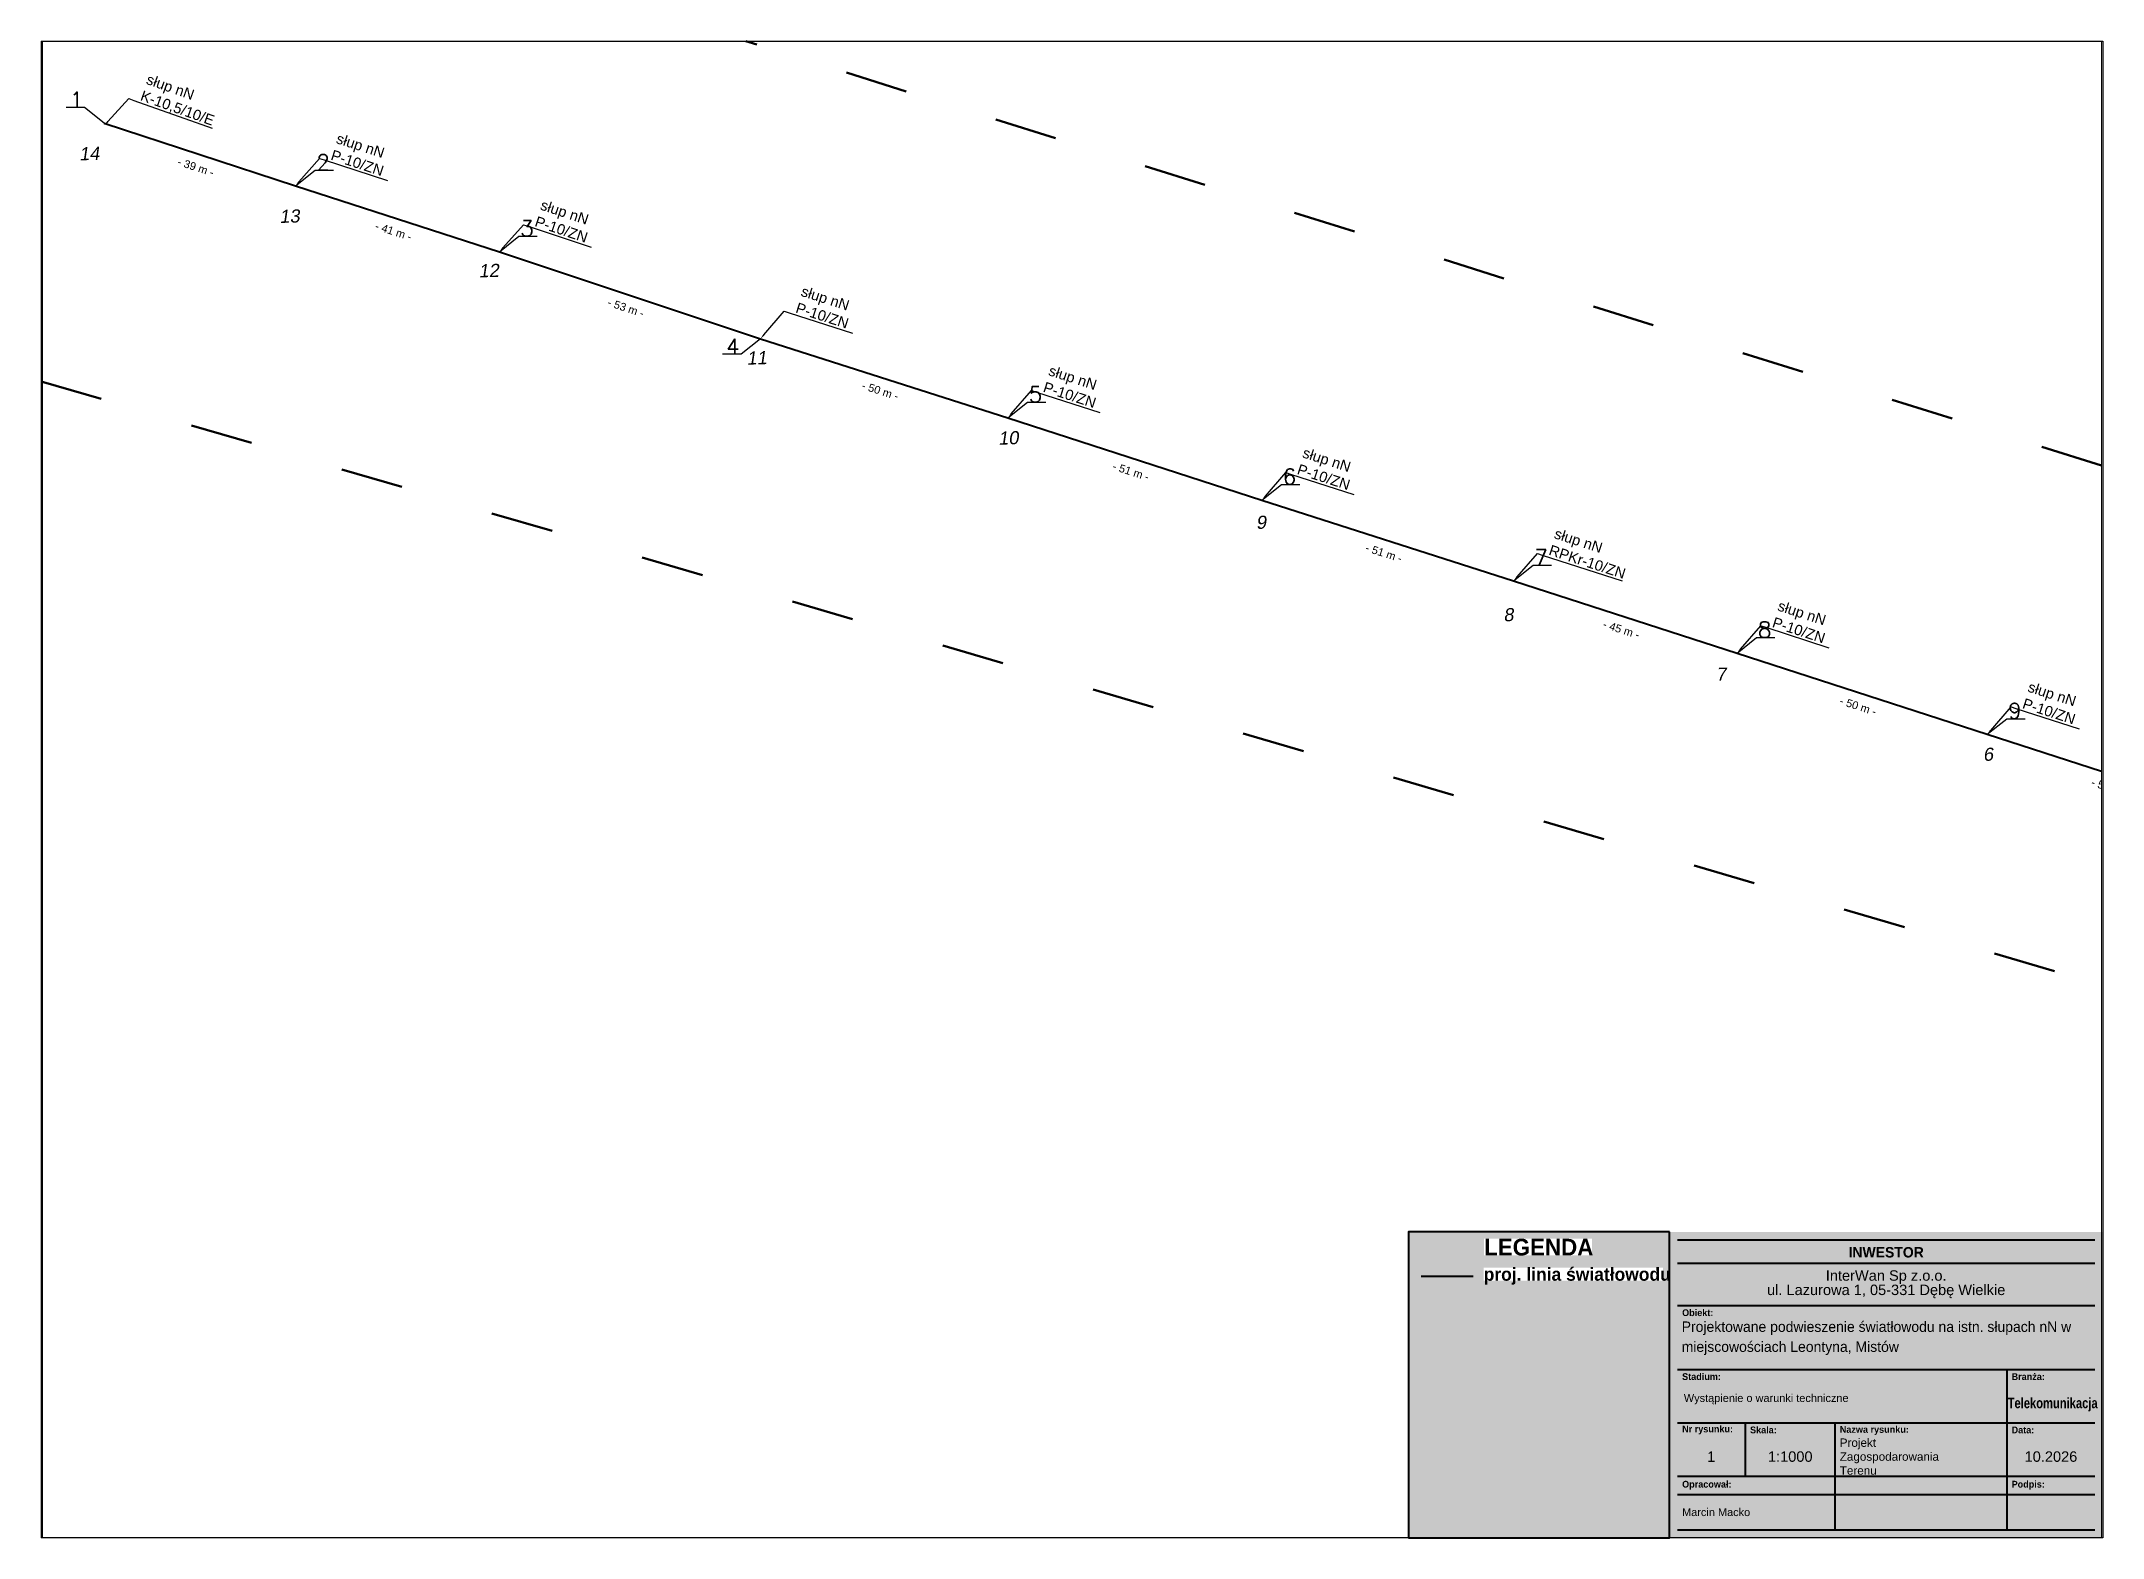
# Paper-space layout '1' of a CAD drawing. Header units: metres, sheet in millimetres. Extents: x 0 to 395, y 0 to 287.
# The model-space entities are those that its viewports show. They can reach past a viewport. Long polylines and large blocks are cut down to what shows.
import ezdxf
from ezdxf import colors
from ezdxf.entities.mleader import LeaderData, LeaderLine
from ezdxf.math import Vec2, Vec3

# ---------------------------------------------------------------- set-up
doc = ezdxf.new("R2010")
doc.units = ezdxf.units.M
doc.header["$MEASUREMENT"] = 0
doc.linetypes.add('ACAD_ISO03W100', pattern=[30, 12, -18])
doc.linetypes.add('DGN Style 2', pattern=[0.005224, 0.003135, -0.00209])
for name, color, linetype, lineweight in [('!TELE', 30, 'Continuous', 40), ('!trafo', 6, 'ACAD_ISO03W100', 50), ('@Tabelka', 7, 'Continuous', 13), ('_mm zasięg trafo', 6, 'ACAD_ISO03W100', 35), ('_numery slupow etap 4 cz. 2', 7, 'Continuous', 40), ('_światłowód', 30, 'Continuous', 50)]:
    doc.layers.add(name, color=color, linetype=linetype, lineweight=lineweight)
for name, color, linetype in [('!wymiary', 7, 'Continuous'), ('_MM opisy', 7, 'Continuous'), ('makro-numeracja-punktow', 7, 'Continuous')]:
    doc.layers.add(name, color=color, linetype=linetype)
doc.layers.add('@KonstrTabelki', color=253, linetype='DGN Style 2', lineweight=0, plot=False)
doc.styles.add('GeodText', font='romans.shx')
doc.styles.add('LEGENDA', font='arial.ttf')
doc.styles.get("Standard").update_dxf_attribs({"font": 'arial.ttf'})
doc.dimstyles.new('opis linie', dxfattribs={"dimtxt": 1.5, "dimasz": 2.5, "dimexe": 1.25, "dimexo": 0.625, "dimgap": 2.5, "dimtad": 4, "dimdec": 0, "dimtxsty": 'Standard', "dimcen": 2.5, "dimse1": 1, "dimse2": 1, "dimsd1": 1, "dimsd2": 1, "dimclrt": 256, "dimazin": 3, "dimtfac": 1, "dimtdec": 0, "dimtmove": 0, "dimatfit": 3, "dimtfill": 1})
doc.dimstyles.get("Standard").update_dxf_attribs({"dimtxt": 2.5, "dimasz": 2.5, "dimexe": 1.25, "dimexo": 0.625, "dimtad": 1, "dimtxsty": 'Standard', "dimcen": 2.5, "dimazin": 3, "dimtfac": 1, "dimtmove": 0, "dimatfit": 3})

# ---------------------------------------------------------------- blocks, each defined once
blk = doc.blocks.new('tabelka')
at = {"true_color": 0xffffff, "transparency": 33554687}
h = blk.add_hatch(color=7, dxfattribs=at)
h.dxf.hatch_style = 1
h.paths.add_polyline_path([(-83, 58.61), (0, 58.61), (0, 0), (-83, 0)])
at = {"layer": '@KonstrTabelki'}
blk.add_lwpolyline([(-51.29, 11.83), (-51.29, 22.05)], dxfattribs=at)
at = {"layer": '@Tabelka', "lineweight": 40}
for p, q in [((-81.5, 57.11), (-1.5, 57.11)), ((-81.5, 52.66), (-1.5, 52.66)), ((-81.5, 44.52), (-1.5, 44.52)), ((-81.5, 32.27), (-1.5, 32.27)), ((-81.5, 32.27), (-18.36, 32.27)), ((-18.36, 32.27), (-18.36, 22.05)), ((-81.5, 22.05), (-18.36, 22.05)), ((-68.48, 11.83), (-68.48, 22.05)), ((-51.29, 11.83), (-51.29, 22.05)), ((-18.36, 22.05), (-1.5, 22.05)), ((-18.36, 22.05), (-18.36, 11.83)), ((-51.29, 11.83), (-51.29, 18.64)), ((-18.36, 18.64), (-18.36, 11.83)), ((-51.29, 1.5), (-51.29, 15.11)), ((-18.36, 15.11), (-18.36, 1.5)), ((-81.5, 11.83), (-1.5, 11.83)), ((-81.5, 11.83), (-1.5, 11.83)), ((-81.5, 8.31), (-1.5, 8.31)), ((-81.5, 1.5), (-1.5, 1.5)), ((-81.5, 1.5), (-1.5, 1.5))]:
    blk.add_line(p, q, dxfattribs=at)
at = {"layer": '@Tabelka'}
for s, insert, char_height, attachment_point, line_spacing_factor in [('{\\fLato Light|b1|i0|c238|p34;INWESTOR}', (-41.5, 55.72), 2, 2, 0.825), ('{\\fLato Light|b1|i0|c238|p34;Obiekt:}', (-80.6, 43.13), 1.3, 4, 0.946154), ('{\\fLato Light|b1|i0|c238|p34;Branża:}', (-17.47, 30.88), 1.3, 4, 0.946154), ('Wystąpienie o warunki techniczne', (-80.27, 26.56), 1.5, 4, 0.825), ('{\\fLato Light|b1|i0|c238|p34;\\W0.8;Telekomunikacja}', (-9.6, 25.53), 2, 5, 0.76875), ('{\\fLato Light|b1|i0|c238|p34;Nr rysunku:}', (-80.6, 20.66), 1.3, 4, 0.946154), ('{\\fLato Light|b1|i0|c238|p34;Skala:}', (-67.58, 20.66), 1.3, 4, 0.946154), ('{\\fLato Light|b1|i0|c238|p34;Nazwa rysunku:}', (-50.39, 20.57), 1.3, 4, 0.946154), ('{\\fLato Light|b1|i0|c238|p34;Data:}', (-17.47, 20.66), 1.3, 4, 0.946154), ('10.2026', (-9.93, 15.55), 2, 5, 0.825), ('{\\fLato Light|b1|i0|c238|p34;Opracował:}', (-80.6, 10.07), 1.3, 4, 0.946154), ('{\\fLato Light|b1|i0|c238|p34;Podpis:}', (-17.47, 10.07), 1.3, 4, 0.946154)]:
    blk.add_mtext(s, dxfattribs=dict(at, insert=insert, char_height=char_height, attachment_point=attachment_point, line_spacing_factor=line_spacing_factor))
at = {"layer": '@Tabelka', "insert": (-41.5, 51.27), "char_height": 2, "attachment_point": 2, "line_spacing_factor": 0.825, "style": 'LEGENDA'}
blk.add_mtext('InterWan Sp z.o.o.\\Pul. Lazurowa 1, 05-331 Dębę Wielkie', dxfattribs=at)
at = {"layer": '@Tabelka', "attachment_point": 4}
for s, insert, char_height, width, line_spacing_factor in [('{\\fLato Light|b1|i0|c238|p34;Stadium:}', (-80.6, 30.88), 1.3, 8.6456, 0.946154), ('Marcin Macko', (-80.6, 4.9), 1.5, 27.9275, 0.825)]:
    blk.add_mtext(s, dxfattribs=dict(at, insert=insert, char_height=char_height, width=width, line_spacing_factor=line_spacing_factor))
blk = doc.blocks.new('legenda')
at = {"true_color": 0xffffff, "transparency": 33554687}
h = blk.add_hatch(color=7, dxfattribs=at)
h.dxf.hatch_style = 1
h.paths.add_polyline_path([(0, 58.61), (0, 0), (-50, 0), (-50, 58.61)])
at = {"lineweight": 40}
blk.add_lwpolyline([(0, 58.61), (-50, 58.61), (-50, 0)], dxfattribs=at)
at = {"layer": '_światłowód', "lineweight": 40}
blk.add_lwpolyline([(-47.62, 50.14), (-37.62, 50.14)], dxfattribs=at)
at = {"layer": '_mm zasięg trafo', "bg_fill": 3, "box_fill_scale": 1, "bg_fill_color": 256, "bg_fill_transparency": 0}
for s, width, heights, insert, char_height, attachment_point in [('{\\fLato Light|b1|i0|c238|p34;\\C7;LEGENDA}', 20.65, [-3.27], (-35.53, 57.31), 3.2, 1), ('\\pxt4;{\\fLato Light|b1|i0|c238|p34;\\C7;proj. linia światłowodu}', 34.3358, [-3.2], (-35.62, 50.14), 2.5, 4)]:
    blk.add_mtext_dynamic_manual_height_columns(s, width=width, gutter_width=1, heights=heights, dxfattribs=dict(at, insert=insert, char_height=char_height, attachment_point=attachment_point))
at = {"lineweight": 40}
blk.add_lwpolyline([(-50, 0), (0, 0), (0, 58.61)], dxfattribs=at)
blk.add_lwpolyline([(0, 58.61), (0, 0)])
blk = doc.blocks.new('*D284')
at = {"layer": '!wymiary', "insert": (7541473.13, 5787507.1), "char_height": 1.5, "attachment_point": 5, "rotation": 342.1156, "bg_fill": 3, "box_fill_scale": 1.25, "bg_fill_color": 257, "bg_fill_transparency": 0}
blk.add_mtext('\\A1;- 51 m -', dxfattribs=at)
blk = doc.blocks.new('*D285')
at = {"layer": '!wymiary', "insert": (7541424.94, 5787522.7), "char_height": 1.5, "attachment_point": 5, "rotation": 342.0191, "bg_fill": 3, "box_fill_scale": 1.25, "bg_fill_color": 257, "bg_fill_transparency": 0}
blk.add_mtext('\\A1;- 50 m -', dxfattribs=at)
blk = doc.blocks.new('*D286')
at = {"layer": '!wymiary', "insert": (7541379.57, 5787537.4), "char_height": 1.5, "attachment_point": 5, "rotation": 342.091, "bg_fill": 3, "box_fill_scale": 1.25, "bg_fill_color": 257, "bg_fill_transparency": 0}
blk.add_mtext('\\A1;- 45 m -', dxfattribs=at)
blk = doc.blocks.new('*D287')
at = {"layer": '!wymiary', "insert": (7541334.06, 5787552.05), "char_height": 1.5, "attachment_point": 5, "rotation": 342.1908, "bg_fill": 3, "box_fill_scale": 1.25, "bg_fill_color": 257, "bg_fill_transparency": 0}
blk.add_mtext('\\A1;- 51 m -', dxfattribs=at)
blk = doc.blocks.new('*D288')
at = {"layer": '!wymiary', "insert": (7541285.61, 5787567.68), "char_height": 1.5, "attachment_point": 5, "rotation": 342.0689, "bg_fill": 3, "box_fill_scale": 1.25, "bg_fill_color": 257, "bg_fill_transparency": 0}
blk.add_mtext('\\A1;- 51 m -', dxfattribs=at)
blk = doc.blocks.new('*D289')
at = {"layer": '!wymiary', "insert": (7541237.57, 5787583.15), "char_height": 1.5, "attachment_point": 5, "rotation": 342.2313, "bg_fill": 3, "box_fill_scale": 1.25, "bg_fill_color": 257, "bg_fill_transparency": 0}
blk.add_mtext('\\A1;- 50 m -', dxfattribs=at)
blk = doc.blocks.new('*D290')
at = {"layer": '!wymiary', "insert": (7541188.83, 5787599.06), "char_height": 1.5, "attachment_point": 5, "rotation": 341.6145, "bg_fill": 3, "box_fill_scale": 1.25, "bg_fill_color": 257, "bg_fill_transparency": 0}
blk.add_mtext('\\A1;- 53 m -', dxfattribs=at)
blk = doc.blocks.new('*D291')
at = {"layer": '!wymiary', "insert": (7541144.31, 5787613.72), "char_height": 1.5, "attachment_point": 5, "rotation": 342.0236, "bg_fill": 3, "box_fill_scale": 1.25, "bg_fill_color": 257, "bg_fill_transparency": 0}
blk.add_mtext('\\A1;- 41 m -', dxfattribs=at)
blk = doc.blocks.new('*D292')
at = {"layer": '!wymiary', "insert": (7541106.43, 5787626.03), "char_height": 1.5, "attachment_point": 5, "rotation": 341.925, "bg_fill": 3, "box_fill_scale": 1.25, "bg_fill_color": 257, "bg_fill_transparency": 0}
blk.add_mtext('\\A1;- 39 m -', dxfattribs=at)

msp = doc.modelspace()

# ---------------------------------------------------------------- linework, layer by layer
at = {"layer": '!TELE', "elevation": 175.02}
msp.add_lwpolyline([(7541088.86, 5787634.42), (7541125.55, 5787622.44), (7541164.61, 5787609.77), (7541214.64, 5787593.14), (7541262.04, 5787577.95), (7541310.72, 5787562.19), (7541358.94, 5787546.71), (7541401.75, 5787532.87), (7541449.69, 5787517.31), (7541498.11, 5787501.68), (7541546.09, 5787486.17), (7541593.81, 5787470.57), (7541641.46, 5787455.02), (7541688.85, 5787439.95), (7541729.19, 5787427.09), (7541766.81, 5787415.08), (7541820.25, 5787430.69)], dxfattribs=at)

# ---------------------------------------------------------------- texts
at = {"layer": 'makro-numeracja-punktow', "lineweight": 30, "insert": (7541084.86, 5787637.42), "char_height": 3, "attachment_point": 9, "line_spacing_factor": 0.8, "style": 'GeodText'}
msp.add_mtext('1', dxfattribs=at)

# ---------------------------------------------------------------- next in the draw order: leaders
at = {"layer": '_MM opisy'}
ml = msp.add_multileader_mtext('Standard', dxfattribs=at)
ml.set_content('\\pxql;słup nN\\PK-10,5/10/E', color=256)
ml.set_leader_properties()
ml.build(insert=Vec2(0, 0))
ml.multileader.update_dxf_attribs({"has_text_frame": 1, "text_left_attachment_type": 5, "text_right_attachment_type": 5, "dogleg_length": 1, "arrow_head_size": 1})
ctx = ml.context
ctx.base_point, ctx.char_height, ctx.arrow_head_size, ctx.landing_gap_size, ctx.plane_origin, ctx.plane_x_axis, ctx.plane_y_axis = Vec3(7541094.56, 5787638.82), 2, 1, 1, Vec3(7541090.06, 5787632.11), Vec3(0.942064, -0.335432), Vec3(0.335432, 0.942064)
ctx.left_attachment, ctx.right_attachment = 5, 5
notes = []
notes.append((ctx, [(0, (1, 1, 0), (7541093.62, 5787639.15), (0.942064, -0.335432), 1, [(0, [(7541088.92, 5787634.02), (7541093.62, 5787639.15)], 0, [])])]))
ctx.mtext.insert, ctx.mtext.text_direction, ctx.mtext.rotation, ctx.mtext.flow_direction = Vec3(7541097.44, 5787643.91), Vec3(0.942064, -0.335432), 5.941122, 5
ctx.mtext.has_bg_fill, ctx.mtext.bg_color, ctx.mtext.bg_scale_factor, ctx.mtext.bg_transparency, ctx.mtext.use_window_bg_color = 1, -1023410175, 1, 0, 1
ml = msp.add_multileader_mtext('Standard', dxfattribs=at)
ml.set_content('\\pxql;słup nN\\PP-10/ZN', color=256)
ml.set_leader_properties()
ml.build(insert=Vec2(0, 0))
ml.multileader.update_dxf_attribs({"has_text_frame": 1, "text_left_attachment_type": 5, "text_right_attachment_type": 5, "dogleg_length": 1, "arrow_head_size": 1})
ctx = ml.context
ctx.base_point, ctx.char_height, ctx.arrow_head_size, ctx.landing_gap_size, ctx.plane_origin, ctx.plane_x_axis, ctx.plane_y_axis = Vec3(7541131.06, 5787627.39), 2, 1, 1, Vec3(7541126.75, 5787620.56), Vec3(0.951184, -0.308626), Vec3(0.308626, 0.951184)
ctx.left_attachment, ctx.right_attachment = 5, 5
notes.append((ctx, [(0, (1, 1, 0), (7541130.11, 5787627.7), (0.951184, -0.308626), 1, [(0, [(7541125.55, 5787622.44), (7541130.11, 5787627.7)], 0, [])])]))
ctx.mtext.insert, ctx.mtext.text_direction, ctx.mtext.rotation, ctx.mtext.flow_direction = Vec3(7541133.79, 5787632.56), Vec3(0.951184, -0.308626), 5.969438, 5
ctx.mtext.has_bg_fill, ctx.mtext.bg_color, ctx.mtext.bg_scale_factor, ctx.mtext.bg_transparency, ctx.mtext.use_window_bg_color = 1, -1023410175, 1, 0, 1
ml = msp.add_multileader_mtext('Standard', dxfattribs=at)
ml.set_content('\\pxql;słup nN\\PP-10/ZN', color=256)
ml.set_leader_properties()
ml.build(insert=Vec2(0, 0))
ml.multileader.update_dxf_attribs({"has_text_frame": 1, "text_left_attachment_type": 5, "text_right_attachment_type": 5, "dogleg_length": 1, "arrow_head_size": 1})
ctx = ml.context
ctx.base_point, ctx.char_height, ctx.arrow_head_size, ctx.landing_gap_size, ctx.plane_origin, ctx.plane_x_axis, ctx.plane_y_axis = Vec3(7541170.15, 5787614.68), 2, 1, 1, Vec3(7541165.79, 5787607.88), Vec3(0.948956, -0.315408), Vec3(0.315408, 0.948956)
ctx.left_attachment, ctx.right_attachment = 5, 5
notes.append((ctx, [(0, (1, 1, 0), (7541169.2, 5787614.99), (0.948956, -0.315408), 1, [(0, [(7541164.61, 5787609.77), (7541169.2, 5787614.99)], 0, [])])]))
ctx.mtext.insert, ctx.mtext.text_direction, ctx.mtext.rotation, ctx.mtext.flow_direction = Vec3(7541172.92, 5787619.83), Vec3(0.948956, -0.315408), 5.962298, 5
ctx.mtext.has_bg_fill, ctx.mtext.bg_color, ctx.mtext.bg_scale_factor, ctx.mtext.bg_transparency, ctx.mtext.use_window_bg_color = 1, -1023410175, 1, 0, 1
ml = msp.add_multileader_mtext('Standard', dxfattribs=at)
ml.set_content('\\pxql;słup nN\\PP-10/ZN', color=256)
ml.set_leader_properties()
ml.build(insert=Vec2(0, 0))
ml.multileader.update_dxf_attribs({"has_text_frame": 1, "text_left_attachment_type": 5, "text_right_attachment_type": 5, "dogleg_length": 1, "arrow_head_size": 1})
ctx = ml.context
ctx.base_point, ctx.char_height, ctx.arrow_head_size, ctx.landing_gap_size, ctx.plane_origin, ctx.plane_x_axis, ctx.plane_y_axis = Vec3(7541220.13, 5787598.11), 2, 1, 1, Vec3(7541215.84, 5787591.26), Vec3(0.952296, -0.305176), Vec3(0.305176, 0.952296)
ctx.left_attachment, ctx.right_attachment = 5, 5
notes.append((ctx, [(0, (1, 1, 0), (7541219.18, 5787598.41), (0.952296, -0.305176), 1, [(0, [(7541214.64, 5787593.14), (7541219.18, 5787598.41)], 0, [])])]))
ctx.mtext.insert, ctx.mtext.text_direction, ctx.mtext.rotation, ctx.mtext.flow_direction = Vec3(7541222.84, 5787603.29), Vec3(0.952296, -0.305176), 5.973062, 5
ctx.mtext.has_bg_fill, ctx.mtext.bg_color, ctx.mtext.bg_scale_factor, ctx.mtext.bg_transparency, ctx.mtext.use_window_bg_color = 1, -1023410175, 1, 0, 1
ml = msp.add_multileader_mtext('Standard', dxfattribs=at)
ml.set_content('\\pxql;słup nN\\PP-10/ZN', color=256)
ml.set_leader_properties()
ml.build(insert=Vec2(0, 0))
ml.multileader.update_dxf_attribs({"has_text_frame": 1, "text_left_attachment_type": 5, "text_right_attachment_type": 5, "dogleg_length": 1, "arrow_head_size": 1})
ctx = ml.context
ctx.base_point, ctx.char_height, ctx.arrow_head_size, ctx.landing_gap_size, ctx.plane_origin, ctx.plane_x_axis, ctx.plane_y_axis = Vec3(7541267.54, 5787582.9), 2, 1, 1, Vec3(7541263.23, 5787576.07), Vec3(0.951428, -0.307873), Vec3(0.307873, 0.951428)
ctx.left_attachment, ctx.right_attachment = 5, 5
notes.append((ctx, [(0, (1, 1, 0), (7541266.59, 5787583.21), (0.951428, -0.307873), 1, [(0, [(7541262.04, 5787577.95), (7541266.59, 5787583.21)], 0, [])])]))
ctx.mtext.insert, ctx.mtext.text_direction, ctx.mtext.rotation, ctx.mtext.flow_direction = Vec3(7541270.27, 5787588.08), Vec3(0.951428, -0.307873), 5.970229, 5
ctx.mtext.has_bg_fill, ctx.mtext.bg_color, ctx.mtext.bg_scale_factor, ctx.mtext.bg_transparency, ctx.mtext.use_window_bg_color = 1, -1023410175, 1, 0, 1
ml = msp.add_multileader_mtext('Standard', dxfattribs=at)
ml.set_content('\\pxql;słup nN\\PP-10/ZN', color=256)
ml.set_leader_properties()
ml.build(insert=Vec2(0, 0))
ml.multileader.update_dxf_attribs({"has_text_frame": 1, "text_left_attachment_type": 5, "text_right_attachment_type": 5, "dogleg_length": 1, "arrow_head_size": 1})
ctx = ml.context
ctx.base_point, ctx.char_height, ctx.arrow_head_size, ctx.landing_gap_size, ctx.plane_origin, ctx.plane_x_axis, ctx.plane_y_axis = Vec3(7541316.21, 5787567.16), 2, 1, 1, Vec3(7541311.92, 5787560.32), Vec3(0.952081, -0.305847), Vec3(0.305847, 0.952081)
ctx.left_attachment, ctx.right_attachment = 5, 5
notes.append((ctx, [(0, (1, 1, 0), (7541315.26, 5787567.46), (0.952081, -0.305847), 1, [(0, [(7541310.72, 5787562.19), (7541315.26, 5787567.46)], 0, [])])]))
ctx.mtext.insert, ctx.mtext.text_direction, ctx.mtext.rotation, ctx.mtext.flow_direction = Vec3(7541318.93, 5787572.34), Vec3(0.952081, -0.305847), 5.972357, 5
ctx.mtext.has_bg_fill, ctx.mtext.bg_color, ctx.mtext.bg_scale_factor, ctx.mtext.bg_transparency, ctx.mtext.use_window_bg_color = 1, -1023410175, 1, 0, 1
ml = msp.add_multileader_mtext('Standard', dxfattribs=at)
ml.set_content('\\pxql;słup nN\\PRPKr-10/ZN', color=256)
ml.set_leader_properties()
ml.build(insert=Vec2(0, 0))
ml.multileader.update_dxf_attribs({"has_text_frame": 1, "text_left_attachment_type": 5, "text_right_attachment_type": 5, "dogleg_length": 1, "arrow_head_size": 1})
ctx = ml.context
ctx.base_point, ctx.char_height, ctx.arrow_head_size, ctx.landing_gap_size, ctx.plane_origin, ctx.plane_x_axis, ctx.plane_y_axis = Vec3(7541364.44, 5787551.66), 2, 1, 1, Vec3(7541360.13, 5787544.83), Vec3(0.951546, -0.307506), Vec3(0.307506, 0.951546)
ctx.left_attachment, ctx.right_attachment = 5, 5
notes.append((ctx, [(0, (1, 1, 0), (7541363.48, 5787551.97), (0.951546, -0.307506), 1, [(0, [(7541358.94, 5787546.71), (7541363.48, 5787551.97)], 0, [])])]))
ctx.mtext.insert, ctx.mtext.text_direction, ctx.mtext.rotation, ctx.mtext.flow_direction = Vec3(7541367.16, 5787556.84), Vec3(0.951546, -0.307506), 5.970614, 5
ctx.mtext.has_bg_fill, ctx.mtext.bg_color, ctx.mtext.bg_scale_factor, ctx.mtext.bg_transparency, ctx.mtext.use_window_bg_color = 1, -1023410175, 1, 0, 1
ml = msp.add_multileader_mtext('Standard', dxfattribs=at)
ml.set_content('\\pxql;słup nN\\PP-10/ZN', color=256)
ml.set_leader_properties()
ml.build(insert=Vec2(0, 0))
ml.multileader.update_dxf_attribs({"has_text_frame": 1, "text_left_attachment_type": 5, "text_right_attachment_type": 5, "dogleg_length": 1, "arrow_head_size": 1})
ctx = ml.context
ctx.base_point, ctx.char_height, ctx.arrow_head_size, ctx.landing_gap_size, ctx.plane_origin, ctx.plane_x_axis, ctx.plane_y_axis = Vec3(7541407.25, 5787537.82), 2, 1, 1, Vec3(7541402.94, 5787530.99), Vec3(0.951159, -0.308701), Vec3(0.308701, 0.951159)
ctx.left_attachment, ctx.right_attachment = 5, 5
notes.append((ctx, [(0, (1, 1, 0), (7541406.3, 5787538.13), (0.951159, -0.308701), 1, [(0, [(7541401.75, 5787532.87), (7541406.3, 5787538.13)], 0, [])])]))
ctx.mtext.insert, ctx.mtext.text_direction, ctx.mtext.rotation, ctx.mtext.flow_direction = Vec3(7541409.98, 5787543), Vec3(0.951159, -0.308701), 5.969359, 5
ctx.mtext.has_bg_fill, ctx.mtext.bg_color, ctx.mtext.bg_scale_factor, ctx.mtext.bg_transparency, ctx.mtext.use_window_bg_color = 1, -1023410175, 1, 0, 1
ml = msp.add_multileader_mtext('Standard', dxfattribs=at)
ml.set_content('\\pxql;słup nN\\PP-10/ZN', color=256)
ml.set_leader_properties()
ml.build(insert=Vec2(0, 0))
ml.multileader.update_dxf_attribs({"has_text_frame": 1, "text_left_attachment_type": 5, "text_right_attachment_type": 5, "dogleg_length": 1, "arrow_head_size": 1})
ctx = ml.context
ctx.base_point, ctx.char_height, ctx.arrow_head_size, ctx.landing_gap_size, ctx.plane_origin, ctx.plane_x_axis, ctx.plane_y_axis = Vec3(7541455.19, 5787522.27), 2, 1, 1, Vec3(7541450.89, 5787515.43), Vec3(0.951678, -0.307098), Vec3(0.307098, 0.951678)
ctx.left_attachment, ctx.right_attachment = 5, 5
notes.append((ctx, [(0, (1, 1, 0), (7541454.24, 5787522.58), (0.951678, -0.307098), 1, [(0, [(7541449.69, 5787517.31), (7541454.24, 5787522.58)], 0, [])])]))
ctx.mtext.insert, ctx.mtext.text_direction, ctx.mtext.rotation, ctx.mtext.flow_direction = Vec3(7541457.91, 5787527.45), Vec3(0.951678, -0.307098), 5.971043, 5
ctx.mtext.has_bg_fill, ctx.mtext.bg_color, ctx.mtext.bg_scale_factor, ctx.mtext.bg_transparency, ctx.mtext.use_window_bg_color = 1, -1023410175, 1, 0, 1
for ctx, leaders in notes:
    for number, flags, end, landing, length, lines in leaders:
        leader = LeaderData()
        leader.index, (leader.has_last_leader_line, leader.has_dogleg_vector, leader.attachment_direction) = number, flags
        leader.last_leader_point, leader.dogleg_vector, leader.dogleg_length = Vec3(end), Vec3(landing), length
        for number, points, colour, breaks in lines:
            line = LeaderLine()
            line.index, line.vertices, line.color, line.breaks = number, Vec3.list(points), colors.encode_raw_color(colour), breaks
            leader.lines.append(line)
        ctx.leaders.append(leader)

# ---------------------------------------------------------------- next in the draw order: linework, layer by layer
at = {"layer": '!trafo', "color": 3}
msp.add_lwpolyline([(7541870.25, 5787462.38), (7541705.29, 5787495.71), (7541079.85, 5787691.46), (7541048.77, 5787593.18), (7541799.44, 5787373.23), (7541872.75, 5787402.39)], dxfattribs=at)

# ---------------------------------------------------------------- next in the draw order: texts
at = {"layer": 'makro-numeracja-punktow', "lineweight": 30, "char_height": 3, "attachment_point": 7, "line_spacing_factor": 0.8, "style": 'GeodText'}
for s, insert in [('2', (7541129.55, 5787625.44)), ('3', (7541168.61, 5787612.77)), ('5', (7541266.04, 5787580.95)), ('6', (7541314.72, 5787565.19)), ('7', (7541362.94, 5787549.71)), ('8', (7541405.75, 5787535.87)), ('9', (7541453.69, 5787520.31))]:
    msp.add_mtext(s, dxfattribs=dict(at, insert=insert))

# ---------------------------------------------------------------- next in the draw order: dimensions: what is measured, and where the dimension line sits
at = {"layer": '!wymiary'}
dim = msp.add_aligned_dim(p1=(7541498.11, 5787501.68), p2=(7541449.69, 5787517.31), distance=-0.75, dimstyle='opis linie', dxfattribs=at)
dim.commit()
dim.dimension.update_dxf_attribs({"geometry": '*D284', "text_midpoint": (7541473.13, 5787507.1)})

# ---------------------------------------------------------------- next in the draw order: texts
at = {"layer": '_numery slupow etap 4 cz. 2', "oblique": 10}
msp.add_text('6', height=2.5, rotation=1.7057, dxfattribs=at).set_placement((7541448.9, 5787512.21))

# ---------------------------------------------------------------- next in the draw order: dimensions: what is measured, and where the dimension line sits
at = {"layer": '!wymiary'}
dim = msp.add_aligned_dim(p1=(7541449.69, 5787517.31), p2=(7541401.75, 5787532.87), distance=-0.75, dimstyle='opis linie', dxfattribs=at)
dim.commit()
dim.dimension.update_dxf_attribs({"geometry": '*D285', "text_midpoint": (7541424.94, 5787522.7)})

# ---------------------------------------------------------------- next in the draw order: texts
at = {"layer": '_numery slupow etap 4 cz. 2', "oblique": 10}
msp.add_text('7', height=2.5, rotation=1.7057, dxfattribs=at).set_placement((7541397.74, 5787527.55))

# ---------------------------------------------------------------- next in the draw order: dimensions: what is measured, and where the dimension line sits
at = {"layer": '!wymiary'}
dim = msp.add_aligned_dim(p1=(7541401.75, 5787532.87), p2=(7541358.94, 5787546.71), distance=-0.75, dimstyle='opis linie', dxfattribs=at)
dim.commit()
dim.dimension.update_dxf_attribs({"geometry": '*D286', "text_midpoint": (7541379.57, 5787537.4)})

# ---------------------------------------------------------------- next in the draw order: leaders
at = {"layer": 'makro-numeracja-punktow', "lineweight": 30, "has_arrowhead": 0, "annotation_type": 0, "has_hookline": 1, "hookline_direction": 0, "text_width": 2.73}
msp.add_leader([(7541449.69, 5787517.31), (7541453.42, 5787520.31), (7541453.6, 5787520.31)], dimstyle='Standard', dxfattribs=at)

# ---------------------------------------------------------------- next in the draw order: texts
at = {"layer": '_numery slupow etap 4 cz. 2', "oblique": 10}
msp.add_text('8', height=2.5, rotation=1.7057, dxfattribs=at).set_placement((7541357.01, 5787538.96))

# ---------------------------------------------------------------- next in the draw order: dimensions: what is measured, and where the dimension line sits
at = {"layer": '!wymiary'}
dim = msp.add_aligned_dim(p1=(7541358.94, 5787546.71), p2=(7541310.72, 5787562.19), distance=-0.75, dimstyle='opis linie', dxfattribs=at)
dim.commit()
dim.dimension.update_dxf_attribs({"geometry": '*D287', "text_midpoint": (7541334.06, 5787552.05)})

# ---------------------------------------------------------------- next in the draw order: leaders
at = {"layer": 'makro-numeracja-punktow', "lineweight": 30, "has_arrowhead": 0, "annotation_type": 0, "has_hookline": 1, "hookline_direction": 0, "text_width": 2.73}
msp.add_leader([(7541401.75, 5787532.87), (7541405.48, 5787535.87), (7541405.66, 5787535.87)], dimstyle='Standard', dxfattribs=at)

# ---------------------------------------------------------------- next in the draw order: texts
at = {"layer": '_numery slupow etap 4 cz. 2', "oblique": 10}
msp.add_text('9', height=2.5, rotation=1.7057, dxfattribs=at).set_placement((7541309.6, 5787556.67))

# ---------------------------------------------------------------- next in the draw order: dimensions: what is measured, and where the dimension line sits
at = {"layer": '!wymiary'}
dim = msp.add_aligned_dim(p1=(7541310.72, 5787562.19), p2=(7541262.04, 5787577.95), distance=-0.75, dimstyle='opis linie', dxfattribs=at)
dim.commit()
dim.dimension.update_dxf_attribs({"geometry": '*D288', "text_midpoint": (7541285.61, 5787567.68)})

# ---------------------------------------------------------------- next in the draw order: leaders
at = {"layer": 'makro-numeracja-punktow', "lineweight": 30, "has_arrowhead": 0, "annotation_type": 0, "has_hookline": 1, "hookline_direction": 0, "text_width": 2.73}
msp.add_leader([(7541358.94, 5787546.71), (7541362.67, 5787549.71), (7541362.85, 5787549.71)], dimstyle='Standard', dxfattribs=at)

# ---------------------------------------------------------------- next in the draw order: texts
at = {"layer": '_numery slupow etap 4 cz. 2', "oblique": 10}
msp.add_text('10', height=2.5, rotation=1.7057, dxfattribs=at).set_placement((7541260.21, 5787572.81))

# ---------------------------------------------------------------- next in the draw order: dimensions: what is measured, and where the dimension line sits
at = {"layer": '!wymiary'}
dim = msp.add_aligned_dim(p1=(7541262.04, 5787577.95), p2=(7541214.64, 5787593.14), distance=-0.75, dimstyle='opis linie', dxfattribs=at)
dim.commit()
dim.dimension.update_dxf_attribs({"geometry": '*D289', "text_midpoint": (7541237.57, 5787583.15)})

# ---------------------------------------------------------------- next in the draw order: leaders
at = {"layer": 'makro-numeracja-punktow', "lineweight": 30, "has_arrowhead": 0, "annotation_type": 0, "has_hookline": 1, "hookline_direction": 0, "text_width": 2.73}
msp.add_leader([(7541310.72, 5787562.19), (7541314.45, 5787565.19), (7541314.63, 5787565.19)], dimstyle='Standard', dxfattribs=at)

# ---------------------------------------------------------------- next in the draw order: texts
at = {"layer": '_numery slupow etap 4 cz. 2', "oblique": 10}
msp.add_text('11', height=2.5, rotation=1.7057, dxfattribs=at).set_placement((7541212, 5787588.15))

# ---------------------------------------------------------------- next in the draw order: dimensions: what is measured, and where the dimension line sits
at = {"layer": '!wymiary'}
dim = msp.add_aligned_dim(p1=(7541214.64, 5787593.14), p2=(7541164.61, 5787609.77), distance=-0.75, dimstyle='opis linie', dxfattribs=at)
dim.commit()
dim.dimension.update_dxf_attribs({"geometry": '*D290', "text_midpoint": (7541188.83, 5787599.06)})

# ---------------------------------------------------------------- next in the draw order: leaders
at = {"layer": 'makro-numeracja-punktow', "lineweight": 30, "has_arrowhead": 0, "annotation_type": 0, "has_hookline": 1, "hookline_direction": 0, "text_width": 2.73}
msp.add_leader([(7541262.04, 5787577.95), (7541265.77, 5787580.95), (7541265.95, 5787580.95)], dimstyle='Standard', dxfattribs=at)

# ---------------------------------------------------------------- next in the draw order: texts
at = {"layer": 'makro-numeracja-punktow', "lineweight": 30, "insert": (7541210.64, 5787590.14), "char_height": 3, "attachment_point": 9, "line_spacing_factor": 0.8, "style": 'GeodText'}
msp.add_mtext('4', dxfattribs=at)

# ---------------------------------------------------------------- next in the draw order: dimensions: what is measured, and where the dimension line sits
at = {"layer": '!wymiary'}
dim = msp.add_aligned_dim(p1=(7541164.61, 5787609.77), p2=(7541125.55, 5787622.44), distance=-0.75, dimstyle='opis linie', dxfattribs=at)
dim.commit()
dim.dimension.update_dxf_attribs({"geometry": '*D291', "text_midpoint": (7541144.31, 5787613.72)})

# ---------------------------------------------------------------- next in the draw order: leaders
at = {"layer": 'makro-numeracja-punktow', "lineweight": 30, "has_arrowhead": 0, "annotation_type": 0, "has_hookline": 1, "hookline_direction": 0, "text_width": 2.73, "horizontal_direction": (-1, 0, 0)}
msp.add_leader([(7541214.64, 5787593.14), (7541210.91, 5787590.14), (7541210.73, 5787590.14)], dimstyle='Standard', dxfattribs=at)

# ---------------------------------------------------------------- next in the draw order: texts
at = {"layer": '_numery slupow etap 4 cz. 2', "oblique": 10}
for s, p in [('13', (7541122.48, 5787615.31)), ('12', (7541160.65, 5787604.88))]:
    msp.add_text(s, height=2.5, rotation=1.7057, dxfattribs=at).set_placement(p)

# ---------------------------------------------------------------- next in the draw order: dimensions: what is measured, and where the dimension line sits
at = {"layer": '!wymiary'}
dim = msp.add_aligned_dim(p1=(7541125.55, 5787622.44), p2=(7541088.86, 5787634.42), distance=-0.75, dimstyle='opis linie', dxfattribs=at)
dim.commit()
dim.dimension.update_dxf_attribs({"geometry": '*D292', "text_midpoint": (7541106.43, 5787626.03)})

# ---------------------------------------------------------------- next in the draw order: leaders
at = {"layer": 'makro-numeracja-punktow', "lineweight": 30, "has_arrowhead": 0, "annotation_type": 0, "has_hookline": 1, "hookline_direction": 0, "text_width": 2.73}
msp.add_leader([(7541164.61, 5787609.77), (7541168.34, 5787612.77), (7541168.52, 5787612.77)], dimstyle='Standard', dxfattribs=at)

# ---------------------------------------------------------------- next in the draw order: texts
at = {"layer": '_numery slupow etap 4 cz. 2', "oblique": 10}
msp.add_text('14', height=2.5, rotation=1.7057, dxfattribs=at).set_placement((7541084.11, 5787627.31))

# ---------------------------------------------------------------- next in the draw order: leaders
at = {"layer": 'makro-numeracja-punktow', "lineweight": 30, "has_arrowhead": 0, "annotation_type": 0, "has_hookline": 1, "hookline_direction": 0, "text_width": 2.73, "horizontal_direction": (-1, 0, 0)}
msp.add_leader([(7541088.86, 5787634.42), (7541085.13, 5787637.42), (7541084.95, 5787637.42)], dimstyle='Standard', dxfattribs=at)
at = {"layer": 'makro-numeracja-punktow', "lineweight": 30, "has_arrowhead": 0, "annotation_type": 0, "has_hookline": 1, "hookline_direction": 0, "text_width": 2.73}
msp.add_leader([(7541125.55, 5787622.44), (7541129.28, 5787625.44), (7541129.46, 5787625.44)], dimstyle='Standard', dxfattribs=at)

psp = doc.layouts.new('1')

# ---------------------------------------------------------------- block references
psp.add_blockref('tabelka', (395, 0))

# ---------------------------------------------------------------- texts
at = {"color": 18, "true_color": 0x000000, "insert": (314.32, 41.46), "char_height": 2, "width": 76.9558, "attachment_point": 1, "line_spacing_factor": 0.825, "style": 'LEGENDA'}
psp.add_mtext('\\pxsm1.15,ql;{\\fLato Light|b0|i0|c238|p34;\\C256;Projektowane podwieszenie światłowodu na istn. słupach nN w miejscowościach Leontyna, Mistów}', dxfattribs=at)
at = {"char_height": 2, "attachment_point": 5, "line_spacing_factor": 0.825, "style": 'LEGENDA'}
for s, insert in [('1', (319.97, 15.55)), ('1:1000', (335.12, 15.55))]:
    psp.add_mtext(s, dxfattribs=dict(at, insert=insert))
at = {"color": 1, "insert": (344.61, 15.55, 1), "char_height": 1.6, "width": 26.3577, "attachment_point": 4, "style": 'LEGENDA'}
psp.add_mtext('{\\C18;\\c0;Projekt Zagospodarowania Terenu}', dxfattribs=at)

# ---------------------------------------------------------------- next in the draw order: block references
psp.add_blockref('legenda', (312, 0))

# ---------------------------------------------------------------- next in the draw order: linework, layer by layer
psp.add_lwpolyline([(395, 0), (0.24, 0), (0.24, 286.83), (395, 286.83)], close=True)

# ---------------------------------------------------------------- next in the draw order: viewports
at = {"layer": 'VIEWPORTS'}
psp.add_viewport(center=(197.38, 143.41), size=(394.76, 286.8295), view_center_point=(7541274.2, 5787506.73), view_height=286.8295, dxfattribs=at)

doc.saveas('drawing.dxf')
